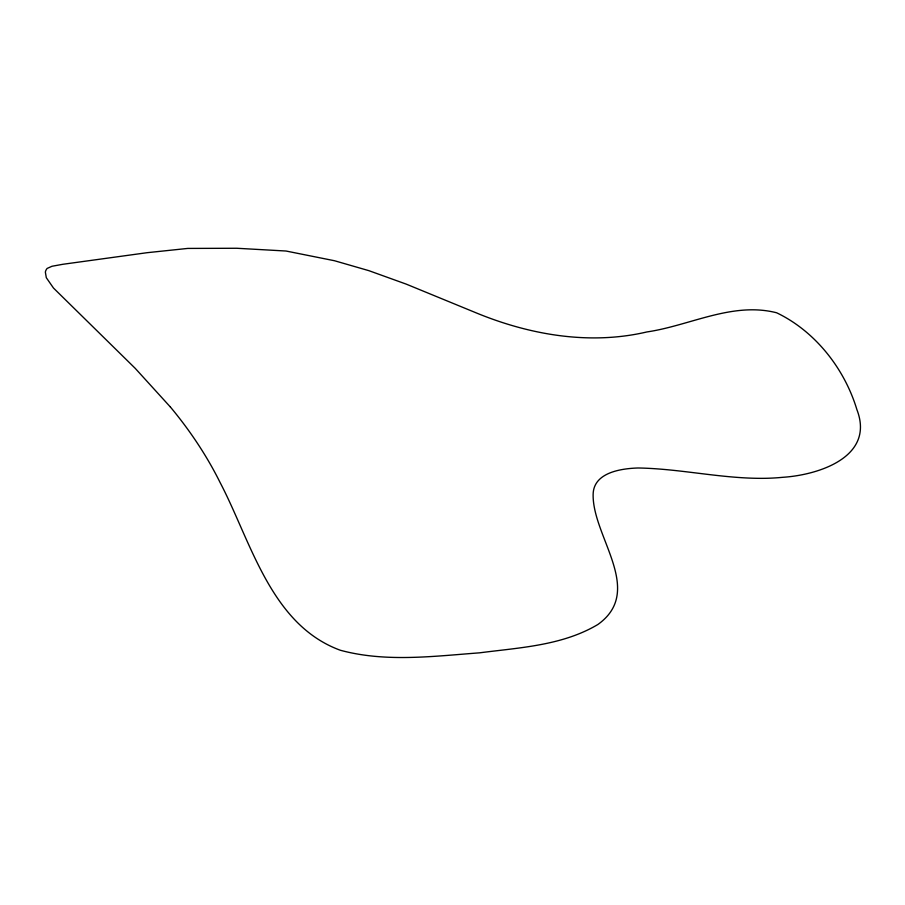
<?xml version="1.0" encoding="UTF-8"?>
<svg xmlns="http://www.w3.org/2000/svg" width="905" height="905" viewBox="0 0 905 905"><rect width="100%" height="100%" fill="white"/><g stroke="black" fill="none" stroke-linecap="round" stroke-linejoin="round"><path stroke-width="1.36" d="M170.411 407.035L135.207 368.335L53.486 288.039L46.302 277.688L45.363 272.111A25.012 13.179 5.5 0 1 47.117 268.446L51.992 266.262L62.886 264.283L147.085 252.699L187.742 248.423L236.793 248.264L286.025 251.024L334.522 260.742L368.844 270.652L406.255 284.136L474.378 312.123C528.463 334.703 589.098 345.495 646.905 331.943C689.949 325.642 732.45 301.478 776.637 312.779C815.326 331.332 844.569 368.731 856.899 409.626C875.146 456.787 818.923 474.955 782.882 477.297A131.191 69.131 5.5 0 1 767.451 478.27C724.011 479.333 681.329 468.666 637.991 467.987C621 468.541 593.567 472.489 593.137 494.3C592.209 536.71 645.208 590.569 597.9 624.484C562.322 645.672 519.64 647.607 479.593 652.833C433.427 656.272 385.654 662.539 340.303 650.242C270.708 624.722 251.16 541.79 220.107 482.546A861.243 453.835 5.5 0 0 194.847 439.434A815.19 429.57 5.5 0 0 170.423 407.035"/></g></svg>
